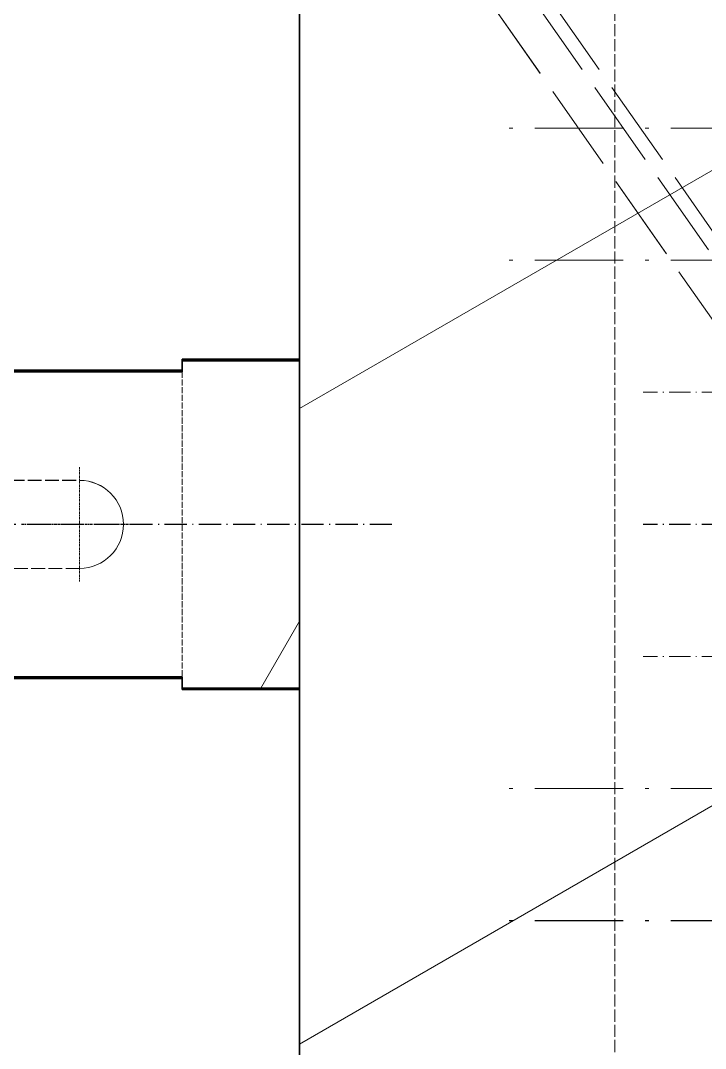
# Model space of a CAD drawing. Header units: millimetres. Extents: x 12184 to 41592, y 8990 to 29785.
# Drawn here: x 22925.8 to 23019.1, y 16636.3 to 16776.4 of the extents above; entities that cross this region are included whole.
import ezdxf

# ---------------------------------------------------------------- set-up
doc = ezdxf.new("R2010")
doc.units = ezdxf.units.MM
doc.linetypes.add('DASHDOT', pattern=[18.5, 12, -3, 0.5, -3])
doc.linetypes.add('DASHED', pattern=[15, 12, -3])

# ---------------------------------------------------------------- blocks, each defined once
blk = doc.blocks.new('A$C55E021B5')
at = {"color": 7, "linetype": 'DASHED', "lineweight": 13}
for p, q in [((292.1, 250.5), (580, 661.67)), ((294.44, 250.5), (580, 658.32)), ((334.58, 299.11), (530.85, 579.41))]:
    blk.add_line(p, q, dxfattribs=at)
at = {"color": 7, "lineweight": 35, "ltscale": 0.383208}
blk.add_line((530.85, 586.08), (530.85, 356.15), dxfattribs=at)
at = {"color": 7, "linetype": 'DASHED', "lineweight": 13, "ltscale": 0.137745}
for p, q in [((487.85, 553.76), (487.85, 471.11)), ((487.85, 471.11), (487.85, 388.47))]:
    blk.add_line(p, q, dxfattribs=at)
at = {"color": 7, "linetype": 'DASHDOT', "lineweight": 13}
for p, q in [((135.25, 525.11), (502.45, 525.11)), ((135.25, 507.11), (502.45, 507.11)), ((135.25, 435.11), (502.45, 435.11)), ((135.25, 417.11), (502.45, 417.11))]:
    blk.add_line(p, q, dxfattribs=at)
at = {"color": 7, "lineweight": 13, "ltscale": 0.113546}
for p, q in [((530.85, 486.89), (471.85, 520.95)), ((530.85, 400.28), (471.85, 434.35))]:
    blk.add_line(p, q, dxfattribs=at)
at = {"color": 7, "lineweight": 35, "ltscale": 0.026666}
for p, q in [((546.85, 493.61), (530.85, 493.61)), ((546.85, 493.42), (530.85, 493.42)), ((546.85, 448.81), (530.85, 448.81)), ((546.85, 448.61), (530.85, 448.61))]:
    blk.add_line(p, q, dxfattribs=at)
at = {"color": 7, "linetype": 'DASHED', "lineweight": 13, "ltscale": 0.000322151}
for p, q in [((530.85, 493.61), (530.85, 493.42)), ((530.85, 448.81), (530.85, 448.61))]:
    blk.add_line(p, q, dxfattribs=at)
at = {"color": 7, "lineweight": 35, "ltscale": 0.074356}
blk.add_line((530.85, 448.81), (530.85, 493.42), dxfattribs=at)
at = {"color": 7, "lineweight": 35, "ltscale": 0.000322151}
for p, q in [((546.85, 493.42), (546.85, 493.61)), ((546.85, 448.61), (546.85, 448.81))]:
    blk.add_line(p, q, dxfattribs=at)
at = {"color": 7, "lineweight": 35, "ltscale": 0.002523}
for p, q in [((546.85, 493.42), (546.85, 491.91)), ((546.85, 450.32), (546.85, 448.81))]:
    blk.add_line(p, q, dxfattribs=at)
at = {"color": 7, "lineweight": 35, "ltscale": 0.04673}
blk.add_line((574.89, 492.11), (546.85, 492.11), dxfattribs=at)
at = {"color": 7, "lineweight": 35, "ltscale": 0.18}
for p, q in [((654.85, 491.91), (546.85, 491.91)), ((654.85, 450.32), (546.85, 450.32))]:
    blk.add_line(p, q, dxfattribs=at)
at = {"color": 7, "linetype": 'DASHED', "lineweight": 13, "ltscale": 0.069487}
blk.add_line((546.85, 491.91), (546.85, 450.21), dxfattribs=at)
at = {"color": 7, "linetype": 'DASHDOT', "lineweight": 13, "ltscale": 0.243002}
for p, q in [((338.2, 489.11), (484, 489.11)), ((338.2, 471.11), (484, 471.11)), ((338.2, 453.11), (484, 453.11))]:
    blk.add_line(p, q, dxfattribs=at)
at = {"color": 7, "linetype": 'DASHDOT', "lineweight": 13, "ltscale": 0.026}
for p, q in [((560.85, 478.91), (560.85, 463.31)), ((553.05, 471.11), (568.65, 471.11))]:
    blk.add_line(p, q, dxfattribs=at)
at = {"color": 7, "linetype": 'DASHED', "lineweight": 13, "ltscale": 0.156667}
for p, q in [((654.85, 477.11), (560.85, 477.11)), ((560.85, 465.11), (654.85, 465.11))]:
    blk.add_line(p, q, dxfattribs=at)
at = {"color": 7, "linetype": 'DASHDOT', "lineweight": 13, "ltscale": 0.252}
blk.add_line((518.25, 471.11), (669.45, 471.11), dxfattribs=at)
at = {"color": 7, "lineweight": 13, "ltscale": 0.017552}
blk.add_line((536.11, 448.81), (530.85, 457.93), dxfattribs=at)
at = {"color": 7, "lineweight": 35, "ltscale": 0.046756}
blk.add_line((574.9, 450.11), (546.85, 450.11), dxfattribs=at)
at = {"color": 7, "linetype": 'DASHED', "lineweight": 13}
blk.add_arc((560.85, 471.11), 6, 90, 270, dxfattribs=at)
blk = doc.blocks.new('1')
at = {"color": 7, "linetype": 'DASHED', "lineweight": 13}
for p, q in [((23202.55, 16487.1), (22914.65, 16898.27)), ((23200.21, 16487.1), (22914.65, 16894.92)), ((23160.06, 16535.72), (22963.8, 16816.01))]:
    blk.add_line(p, q, dxfattribs=at)
at = {"color": 7, "lineweight": 35, "ltscale": 0.383208}
blk.add_line((22963.8, 16822.68), (22963.8, 16592.75), dxfattribs=at)
at = {"color": 7, "linetype": 'DASHED', "lineweight": 13, "ltscale": 0.137745}
for p, q in [((23006.8, 16790.36), (23006.8, 16707.72)), ((23006.8, 16707.72), (23006.8, 16625.07))]:
    blk.add_line(p, q, dxfattribs=at)
at = {"color": 7, "linetype": 'DASHDOT', "lineweight": 13}
for p, q in [((23359.4, 16761.72), (22992.2, 16761.72)), ((23359.4, 16743.72), (22992.2, 16743.72)), ((23359.4, 16671.72), (22992.2, 16671.72)), ((23359.4, 16653.72), (22992.2, 16653.72))]:
    blk.add_line(p, q, dxfattribs=at)
at = {"color": 7, "lineweight": 13, "ltscale": 0.113546}
for p, q in [((22963.8, 16723.49), (23022.8, 16757.55)), ((22963.8, 16636.89), (23022.8, 16670.95))]:
    blk.add_line(p, q, dxfattribs=at)
at = {"color": 7, "lineweight": 35, "ltscale": 0.000322151}
for p, q in [((22947.8, 16730.02), (22947.8, 16730.22)), ((22947.8, 16685.22), (22947.8, 16685.41))]:
    blk.add_line(p, q, dxfattribs=at)
at = {"color": 7, "lineweight": 35, "ltscale": 0.026666}
for p, q in [((22947.8, 16730.22), (22963.8, 16730.22)), ((22947.8, 16730.02), (22963.8, 16730.02)), ((22947.8, 16685.41), (22963.8, 16685.41)), ((22947.8, 16685.22), (22963.8, 16685.22))]:
    blk.add_line(p, q, dxfattribs=at)
at = {"color": 7, "lineweight": 35, "ltscale": 0.002523}
for p, q in [((22947.8, 16730.02), (22947.8, 16728.51)), ((22947.8, 16686.92), (22947.8, 16685.41))]:
    blk.add_line(p, q, dxfattribs=at)
at = {"color": 7, "linetype": 'DASHED', "lineweight": 13, "ltscale": 0.000322151}
for p, q in [((22963.8, 16730.22), (22963.8, 16730.02)), ((22963.8, 16685.41), (22963.8, 16685.22))]:
    blk.add_line(p, q, dxfattribs=at)
at = {"color": 7, "lineweight": 35, "ltscale": 0.074356}
blk.add_line((22963.8, 16685.41), (22963.8, 16730.02), dxfattribs=at)
at = {"color": 7, "lineweight": 35, "ltscale": 0.18}
for p, q in [((22839.8, 16728.51), (22947.8, 16728.51)), ((22839.8, 16686.92), (22947.8, 16686.92))]:
    blk.add_line(p, q, dxfattribs=at)
at = {"color": 7, "lineweight": 35, "ltscale": 0.04673}
blk.add_line((22919.76, 16728.72), (22947.8, 16728.72), dxfattribs=at)
at = {"color": 7, "linetype": 'DASHED', "lineweight": 13, "ltscale": 0.069487}
blk.add_line((22947.8, 16728.51), (22947.8, 16686.82), dxfattribs=at)
at = {"color": 7, "linetype": 'DASHDOT', "lineweight": 13, "ltscale": 0.243002}
for p, q in [((23156.45, 16725.72), (23010.65, 16725.72)), ((23156.45, 16707.72), (23010.65, 16707.72)), ((23156.45, 16689.72), (23010.65, 16689.72))]:
    blk.add_line(p, q, dxfattribs=at)
at = {"color": 7, "linetype": 'DASHDOT', "lineweight": 13, "ltscale": 0.026}
for p, q in [((22933.8, 16715.52), (22933.8, 16699.92)), ((22941.6, 16707.72), (22926, 16707.72))]:
    blk.add_line(p, q, dxfattribs=at)
at = {"color": 7, "linetype": 'DASHED', "lineweight": 13, "ltscale": 0.156667}
for p, q in [((22839.8, 16713.72), (22933.8, 16713.72)), ((22933.8, 16701.72), (22839.8, 16701.72))]:
    blk.add_line(p, q, dxfattribs=at)
at = {"color": 7, "linetype": 'DASHDOT', "lineweight": 13, "ltscale": 0.252}
blk.add_line((22976.4, 16707.72), (22825.2, 16707.72), dxfattribs=at)
at = {"color": 7, "lineweight": 13, "ltscale": 0.017552}
blk.add_line((22958.53, 16685.41), (22963.8, 16694.53), dxfattribs=at)
at = {"color": 7, "lineweight": 35, "ltscale": 0.046756}
blk.add_line((22919.75, 16686.72), (22947.8, 16686.72), dxfattribs=at)
at = {"color": 7, "linetype": 'DASHED', "lineweight": 13}
blk.add_arc((22933.8, 16707.72), 6, 270, 90, dxfattribs=at)
at = {"xscale": -1}
blk.add_blockref('A$C55E021B5', (23494.65, 16236.6), dxfattribs=at)

msp = doc.modelspace()

# ---------------------------------------------------------------- block references
msp.add_blockref('1', (0, 0))

doc.saveas('drawing.dxf')
